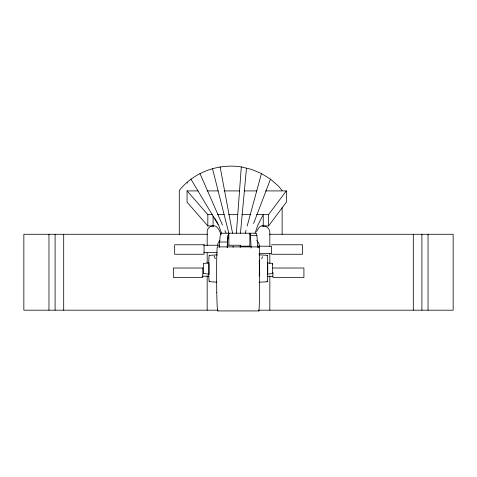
<?xml version="1.0" encoding="UTF-8"?>
<svg xmlns="http://www.w3.org/2000/svg" width="477" height="477" viewBox="0 0 477 477"><rect width="100%" height="100%" fill="white"/><g stroke="black" fill="none" stroke-linecap="round" stroke-linejoin="round"><path stroke-width="0.72" d="M249.835 246.573L249.876 233.211L250.437 235.519L256.894 235.519A89.169 2.409 -90 0 1 257.586 247.408M198.193 190.913L187.079 190.913L187.044 202.17L207.805 225.913L213.738 225.913M207.805 225.913L207.853 214.656L187.079 190.913M273.005 272.701L272.874 276.404L267.692 276.404M240.158 247.098L240.295 245.244L228.4 245.244M267.37 272.695L267.388 264.848M209.147 263.775L209.176 273.631M217.554 245.53L218.204 242.721L219.885 240.623M272.319 264.681L272.498 263.393L267.233 262.994M236.371 233.211L241.308 166.914C218.412 163.325 193.751 172.203 179.28 190.484L179.28 234.273M240.468 233.211L246.478 168.166M258.939 253.567L271.52 253.567L271.556 246.287L257.461 246.162M245.232 233.211L246.013 230.337M247.181 226.02L261.456 173.545L251.647 169.424L241.308 166.914M209.308 274.221L203.458 273.369M209.272 262.839L203.357 263.441L203.387 273.625M256.894 235.519L256.34 233.211L220.952 233.211L220.237 235.519A89.139 3.083 -90 0 0 219.354 247.354M227.541 242.048A89.139 3.065 -90 0 1 228.113 235.537L228.829 233.211L212.527 168.757M228.143 235.519L228.882 233.211M255.052 233.211L257.753 225.4L263.25 214.656L263.256 225.937A6.577 6.577 0 0 1 269.833 232.514L269.833 246.18M253.585 223.51L270.483 179.167L261.456 173.545M267.209 274.084L272.534 273.583L272.498 263.393M261.927 225.913L268.599 225.913L286.373 202.17L286.325 190.913L265.588 190.913M268.599 225.913L268.533 214.656L286.325 190.913M209.254 255.386L217.512 254.855M258.951 282.211L267.192 281.794M207.078 190.913L218.186 190.913M224.112 190.913L239.669 190.913M244.111 190.913L256.704 190.913M207.853 214.656L212.289 214.656M217.47 214.656L224.136 214.656M228.566 214.656L237.451 214.656M241.851 214.656L250.771 214.656M256.608 214.656L268.533 214.656M207.573 234.273L23.85 234.273L23.85 310.187L218.019 310.187M269.427 234.273L453.15 234.273L453.15 310.187L258.445 310.187M219.67 242.024L227.553 242.024M271.52 244.773L302.561 244.773L302.561 254.247L271.52 254.247M203.876 245.244L219.48 245.244M240.438 246.162L250.055 246.162M259.005 246.883L217.488 246.883A22.234 0.775 -90 0 0 216.653 264.288A44.349 1.556 90 0 0 216.767 292.437M203.876 252.655L217.25 252.655M272.874 268.014L303.915 268.014L303.915 277.489L272.874 277.489M202.212 276.213L208.902 276.213M217.75 310.932L258.814 310.932M258.993 254.855L267.251 255.278M209.331 281.68L216.88 282.169M256.733 240.611L258.54 242.668L259.41 245.792M270.483 179.167L278.508 186.143L282.134 190.484M190.931 179.167L217.977 224.309M214.644 217.959L218.734 225.4L221.501 233.211M199.958 173.545L222.52 225.072M224.9 230.498L226.086 233.211M240.295 245.244L240.426 247.098M272.874 276.404L272.808 275.909M272.468 273.679L272.349 272.832M249.888 233.211L250.419 235.519M220.106 166.914L232.549 233.211M233.068 246.287L233.128 247.247M228.829 233.211L228.877 245.089M220.952 233.211L220.958 234.696M213.07 216.069L213.076 225.937A5.945 5.945 0 0 0 207.227 230.856L207.167 245.434M428.036 234.273L428.036 310.187M421.901 234.273L421.901 310.187M413.303 234.273L413.303 310.187M282.134 207.626L282.134 234.273M269.833 253.365L269.833 263.304M269.833 275.891L269.833 310.187M259.446 253.299L259.446 254.778M207.167 252.876L207.167 263.304M207.167 275.891L207.167 310.187M187.211 182.584L187.211 183.144M63.697 234.273L63.697 310.187M55.099 234.273L55.099 310.187M48.964 234.273L48.964 310.187M213.076 226.331A2303.695 75.873 89.9 0 1 220.356 232.824M227.219 247.652A89.139 3.065 -90 0 1 227.535 242.209M258.886 247.813A22.234 0.584 -90 0 1 259.637 264.282A44.355 1.169 90 0 1 259.554 292.425A32.06 0.847 90 0 1 258.707 310.801M250.431 235.888A89.116 2.409 -90 0 1 251.111 248.07M261.67 258.796A2285.975 103.944 -89.8 0 1 262.618 256.68M256.62 231.78A2303.564 73.887 -89.9 0 1 263.256 226.331M267.108 255.517A13.29 0.543 90 0 1 267.764 269.332A13.29 0.543 90 0 1 267.054 281.144M259.255 260.144A13.708 0.364 -90 0 1 259.273 276.07M217.888 310.813A32.06 1.121 90 0 1 216.767 292.419M209.481 281.031A13.177 0.59 90 0 1 208.699 269.326A13.177 0.59 90 0 1 209.403 255.624M214.066 256.018A2285.975 103.944 89.8 0 1 215.33 258.796M227.219 247.277A89.157 3.202 -90 0 1 228.143 235.441M204.061 244.773L174.677 244.773L174.677 254.247L204.061 254.247L204.061 244.773M202.779 268.014L173.395 268.014L173.395 277.489L202.779 277.489L202.779 268.014"/></g></svg>
